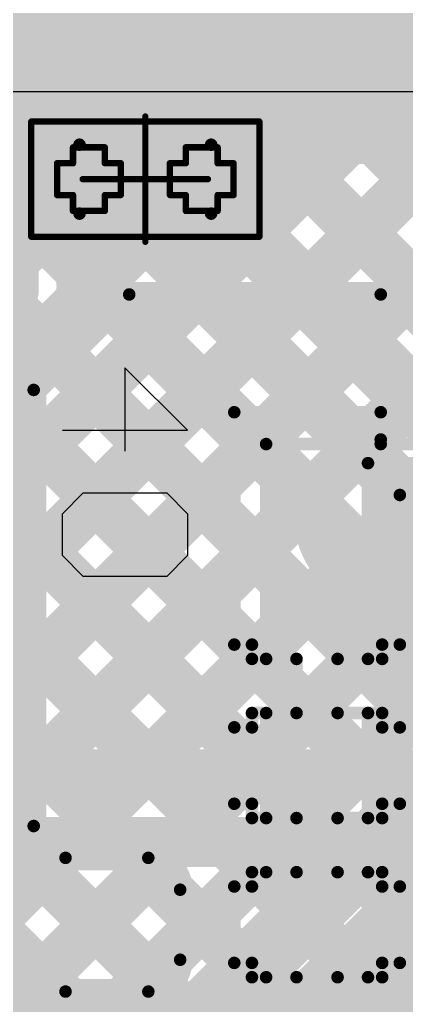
# Model space of a CAD drawing. Header units: millimetres. Extents: x 13 to 259, y -2 to 326.
# Drawn here: x 127.95 to 131.03, y 124.51 to 132.37 of the extents above; entities that cross this region are included whole.
import ezdxf

# ---------------------------------------------------------------- set-up
doc = ezdxf.new("R2010")
doc.units = ezdxf.units.MM
for name, color, linetype in [('BottomLayer', 5, 'Continuous'), ('BottomSolder', 6, 'Continuous'), ('ConnectLayer', 7, 'Continuous'), ('DrillDrawing', 1, 'Continuous'), ('Mechanical14', 56, 'Continuous'), ('Mechanical15', 56, 'Continuous'), ('Mechanical34', 56, 'Continuous'), ('Mechanical8', 56, 'Continuous'), ('MidLayer1', 16, 'Continuous'), ('MidLayer2', 76, 'Continuous'), ('MidLayer3', 90, 'Continuous'), ('MidLayer4', 156, 'Continuous'), ('MidLayer5', 130, 'Continuous'), ('MidLayer6', 216, 'Continuous'), ('MultiLayer', 9, 'Continuous'), ('TopLayer', 1, 'Continuous'), ('TopOverlay', 2, 'Continuous'), ('TopPaste', 8, 'Continuous'), ('TopSolder', 216, 'Continuous')]:
    doc.layers.add(name, color=color, linetype=linetype)

# ---------------------------------------------------------------- blocks, each defined once
blk = doc.blocks.new('CAPC1005X55N_133')
at = {"layer": 'Mechanical14', "const_width": 0.1}
for points in [[(-0.5249, 0.2751), (-0.5249, -0.2749)], [(0.5251, 0.2751), (-0.5249, 0.2751)], [(0.5251, 0.2751), (0.5251, -0.2749)], [(0.5251, -0.2749), (-0.5249, -0.2749)]]:
    blk.add_lwpolyline(points, dxfattribs=at)
at = {"layer": 'Mechanical14', "const_width": 0.05}
for points in [[(-0.5499, 0.2751, 1), (-0.5, 0.2751, 1)], [(-0.5499, 0.2751, 1), (-0.5, 0.2751, 1)], [(0.5001, 0.2751, 1), (0.55, 0.2751, 1)], [(0.5001, 0.2751, 1), (0.55, 0.2751, 1)], [(-0.5499, -0.2749, 1), (-0.5, -0.2749, 1)], [(-0.5499, -0.2749, 1), (-0.5, -0.2749, 1)], [(0.5001, -0.2749, 1), (0.55, -0.2749, 1)], [(0.5001, -0.2749, 1), (0.55, -0.2749, 1)]]:
    blk.add_lwpolyline(points, format="xyb", close=True, dxfattribs=at)
at = {"layer": 'Mechanical15', "const_width": 0.05}
for points in [[(-0.91, 0.46), (-0.91, -0.46)], [(0.91, 0.46), (-0.91, 0.46)], [(0, 0.5), (0, -0.5)], [(0.91, 0.46), (0.91, -0.46)], [(0.5, 0), (-0.5, 0)], [(0.91, -0.46), (-0.91, -0.46)]]:
    blk.add_lwpolyline(points, dxfattribs=at)
at = {"layer": 'Mechanical15', "const_width": 0.025}
for points in [[(-0.9225, 0.46, 1), (-0.8975, 0.46, 1)], [(-0.9225, 0.46, 1), (-0.8975, 0.46, 1)], [(-0.0125, 0.5, 1), (0.0125, 0.5, 1)], [(0.8975, 0.46, 1), (0.9225, 0.46, 1)], [(0.8975, 0.46, 1), (0.9225, 0.46, 1)], [(-0.5125, 0, 1), (-0.4875, 0, 1)], [(0.4875, 0, 1), (0.5125, 0, 1)], [(-0.9225, -0.46, 1), (-0.8975, -0.46, 1)], [(-0.9225, -0.46, 1), (-0.8975, -0.46, 1)], [(0.8975, -0.46, 1), (0.9225, -0.46, 1)], [(0.8975, -0.46, 1), (0.9225, -0.46, 1)], [(-0.0125, -0.5, 1), (0.0125, -0.5, 1)]]:
    blk.add_lwpolyline(points, format="xyb", close=True, dxfattribs=at)
at = {"layer": 'TopLayer'}
for points in [[(-0.76, -0.31), (-0.14, -0.31), (-0.76, 0.31), (-0.14, 0.31)], [(0.14, -0.31), (0.76, -0.31), (0.14, 0.31), (0.76, 0.31)]]:
    blk.add_solid(points, dxfattribs=at)
at = {"layer": 'TopPaste'}
for points in [[(-0.76, -0.31), (-0.14, -0.31), (-0.76, 0.31), (-0.14, 0.31)], [(0.14, -0.31), (0.76, -0.31), (0.14, 0.31), (0.76, 0.31)]]:
    blk.add_solid(points, dxfattribs=at)
at = {"layer": 'TopSolder'}
for points in [[(-0.8616, -0.4116), (-0.0384, -0.4116), (-0.8616, 0.4116), (-0.0384, 0.4116)], [(0.0384, -0.4116), (0.8616, -0.4116), (0.0384, 0.4116), (0.8616, 0.4116)]]:
    blk.add_solid(points, dxfattribs=at)
blk = doc.blocks.new('SAMTEC_ASP_127797_01_185')
at = {"layer": 'Mechanical14'}
for p, q in [((-26.8052, -6.1123), (-27.305, -6.6122)), ((-26.8052, -7.112), (-26.8052, -6.1123)), ((-26.3053, -6.2789), (-26.1387, -6.1123)), ((-26.1387, -6.1123), (-25.8055, -6.1123)), ((-25.8055, -6.1123), (-25.6389, -6.2789)), ((-26.3053, -6.9454), (-26.3053, -6.2789)), ((-25.6389, -6.2789), (-25.6389, -6.9454)), ((-27.305, -6.6122), (-26.6385, -6.6122)), ((-26.1387, -7.112), (-26.3053, -6.9454)), ((-25.6389, -6.9454), (-25.8055, -7.112)), ((-25.8055, -7.112), (-26.1387, -7.112))]:
    blk.add_line(p, q, dxfattribs=at)
at = {"layer": 'Mechanical14', "const_width": 0.1}
for points in [[(-27.8892, -6.5786), (-27.8892, 6.5786)], [(-26.6954, -5.4864), (-26.6954, 5.4864)], [(-26.543, -4.6736), (-26.543, -2.9464)], [(-26.289, -4.4196), (-26.289, -3.2004)], [(-27.8892, -4.572), (-27.2542, -3.937)], [(-27.8892, -4.572), (-27.2542, -3.937)], [(-26.7317, -4.572), (-26.9494, -3.937)], [(-26.7317, -4.572), (-26.9494, -3.937)], [(-26.543, -4.6736), (-26.289, -4.4196)], [(-25.0952, -4.4196), (-26.289, -4.4196)], [(-25.0952, -4.5606), (-25.0952, -4.4196)], [(-23.8252, -4.4196), (-24.4348, -4.4196)], [(-24.4348, -4.5606), (-24.4348, -4.4196)], [(-23.8252, -4.5606), (-23.8252, -4.4196)], [(-22.5552, -4.4196), (-23.1648, -4.4196)], [(-23.1648, -4.5606), (-23.1648, -4.4196)], [(-22.5552, -4.5606), (-22.5552, -4.4196)], [(-26.6954, -4.572), (-27.8892, -4.572)], [(-26.9494, -5.7404), (-26.9494, -4.572)], [(-24.9809, -4.5606), (-25.0952, -4.5606)], [(-24.9809, -4.9162), (-24.9809, -4.5606)], [(-24.4348, -4.5606), (-24.5491, -4.5606)], [(-24.5491, -4.9162), (-24.5491, -4.5606)], [(-23.7109, -4.5606), (-23.8252, -4.5606)], [(-23.7109, -4.9162), (-23.7109, -4.5606)], [(-23.1648, -4.5606), (-23.2791, -4.5606)], [(-23.2791, -4.9162), (-23.2791, -4.5606)], [(-22.4409, -4.5606), (-22.5552, -4.5606)], [(-22.4409, -4.9162), (-22.4409, -4.5606)], [(-24.9809, -4.6736), (-26.543, -4.6736)], [(-23.7109, -4.6736), (-24.5491, -4.6736)], [(-22.4409, -4.6736), (-23.2791, -4.6736)], [(-24.5491, -4.9162), (-24.9809, -4.9162)], [(-23.2791, -4.9162), (-23.7109, -4.9162)], [(-22.0091, -4.9162), (-22.4409, -4.9162)], [(-24.9809, -5.5994), (-24.9809, -5.2438)], [(-24.5491, -5.2438), (-24.9809, -5.2438)], [(-24.5491, -5.5994), (-24.5491, -5.2438)], [(-23.7109, -5.5994), (-23.7109, -5.2438)], [(-23.2791, -5.2438), (-23.7109, -5.2438)], [(-23.2791, -5.5994), (-23.2791, -5.2438)], [(-22.4409, -5.5994), (-22.4409, -5.2438)], [(-22.0091, -5.2438), (-22.4409, -5.2438)], [(-26.9494, -5.7404), (-26.6954, -5.4864)], [(-24.9809, -5.4864), (-26.6954, -5.4864)], [(-24.9809, -5.4864), (-26.6954, -5.4864)], [(-23.7109, -5.4864), (-24.5491, -5.4864)], [(-23.7109, -5.4864), (-24.5491, -5.4864)], [(-22.4409, -5.4864), (-23.2791, -5.4864)], [(-22.4409, -5.4864), (-23.2791, -5.4864)], [(-25.0952, -5.7404), (-25.0952, -5.5994)], [(-24.9809, -5.5994), (-25.0952, -5.5994)], [(-24.4348, -5.5994), (-24.5491, -5.5994)], [(-24.4348, -5.7404), (-24.4348, -5.5994)], [(-23.8252, -5.7404), (-23.8252, -5.5994)], [(-23.7109, -5.5994), (-23.8252, -5.5994)], [(-23.1648, -5.5994), (-23.2791, -5.5994)], [(-23.1648, -5.7404), (-23.1648, -5.5994)], [(-22.5552, -5.7404), (-22.5552, -5.5994)], [(-22.4409, -5.5994), (-22.5552, -5.5994)], [(-25.0952, -5.7404), (-26.9494, -5.7404)], [(-23.8252, -5.7404), (-24.4348, -5.7404)], [(-23.8252, -5.7404), (-24.4348, -5.7404)], [(-22.5552, -5.7404), (-23.1648, -5.7404)], [(-22.5552, -5.7404), (-23.1648, -5.7404)], [(-22.5806, -6.1722), (-23.1394, -6.1722)], [(-22.5806, -6.1722), (-23.1394, -6.1722)], [(-23.3934, -7.0866), (-23.3934, -6.4262)], [(-23.3934, -7.0866), (-23.3934, -6.4262)], [(-22.3266, -7.0866), (-22.3266, -6.4262)], [(-22.3266, -7.0866), (-22.3266, -6.4262)], [(-27.1272, -7.3406), (-27.8892, -6.5786)], [(-27.1272, -7.3406), (-27.8892, -6.5786)], [(-23.6474, -7.3406), (-27.1272, -7.3406)], [(-23.6474, -7.3406), (-27.1272, -7.3406)]]:
    blk.add_lwpolyline(points, dxfattribs=at)
at = {"layer": 'Mechanical14', "const_width": 0.05}
for points in [[(-26.314, -4.4196, 1), (-26.264, -4.4196, 1)], [(-26.314, -4.4196, 1), (-26.264, -4.4196, 1)], [(-26.314, -4.4196, 1), (-26.264, -4.4196, 1)], [(-25.1202, -4.4196, 1), (-25.0702, -4.4196, 1)], [(-25.1202, -4.4196, 1), (-25.0702, -4.4196, 1)], [(-24.4598, -4.4196, 1), (-24.4098, -4.4196, 1)], [(-24.4598, -4.4196, 1), (-24.4098, -4.4196, 1)], [(-23.8502, -4.4196, 1), (-23.8002, -4.4196, 1)], [(-23.8502, -4.4196, 1), (-23.8002, -4.4196, 1)], [(-23.1898, -4.4196, 1), (-23.1398, -4.4196, 1)], [(-23.1898, -4.4196, 1), (-23.1398, -4.4196, 1)], [(-22.5802, -4.4196, 1), (-22.5302, -4.4196, 1)], [(-22.5802, -4.4196, 1), (-22.5302, -4.4196, 1)], [(-27.9142, -4.572, 1), (-27.8642, -4.572, 1)], [(-27.9142, -4.572, 1), (-27.8642, -4.572, 1)], [(-27.9142, -4.572, 1), (-27.8642, -4.572, 1)], [(-26.9744, -4.572, 1), (-26.9244, -4.572, 1)], [(-26.7567, -4.572, 1), (-26.7067, -4.572, 1)], [(-26.7567, -4.572, 1), (-26.7067, -4.572, 1)], [(-26.7204, -4.572, 1), (-26.6704, -4.572, 1)], [(-25.1202, -4.5606, 1), (-25.0702, -4.5606, 1)], [(-25.1202, -4.5606, 1), (-25.0702, -4.5606, 1)], [(-25.0059, -4.5606, 1), (-24.9559, -4.5606, 1)], [(-25.0059, -4.5606, 1), (-24.9559, -4.5606, 1)], [(-24.5741, -4.5606, 1), (-24.5241, -4.5606, 1)], [(-24.5741, -4.5606, 1), (-24.5241, -4.5606, 1)], [(-24.4598, -4.5606, 1), (-24.4098, -4.5606, 1)], [(-24.4598, -4.5606, 1), (-24.4098, -4.5606, 1)], [(-23.8502, -4.5606, 1), (-23.8002, -4.5606, 1)], [(-23.8502, -4.5606, 1), (-23.8002, -4.5606, 1)], [(-23.7359, -4.5606, 1), (-23.6859, -4.5606, 1)], [(-23.7359, -4.5606, 1), (-23.6859, -4.5606, 1)], [(-23.3041, -4.5606, 1), (-23.2541, -4.5606, 1)], [(-23.3041, -4.5606, 1), (-23.2541, -4.5606, 1)], [(-23.1898, -4.5606, 1), (-23.1398, -4.5606, 1)], [(-23.1898, -4.5606, 1), (-23.1398, -4.5606, 1)], [(-22.5802, -4.5606, 1), (-22.5302, -4.5606, 1)], [(-22.5802, -4.5606, 1), (-22.5302, -4.5606, 1)], [(-22.4659, -4.5606, 1), (-22.4159, -4.5606, 1)], [(-22.4659, -4.5606, 1), (-22.4159, -4.5606, 1)], [(-26.568, -4.6736, 1), (-26.518, -4.6736, 1)], [(-26.568, -4.6736, 1), (-26.518, -4.6736, 1)], [(-26.568, -4.6736, 1), (-26.518, -4.6736, 1)], [(-25.0059, -4.6736, 1), (-24.9559, -4.6736, 1)], [(-24.5741, -4.6736, 1), (-24.5241, -4.6736, 1)], [(-23.7359, -4.6736, 1), (-23.6859, -4.6736, 1)], [(-23.3041, -4.6736, 1), (-23.2541, -4.6736, 1)], [(-22.4659, -4.6736, 1), (-22.4159, -4.6736, 1)], [(-25.0059, -4.9162, 1), (-24.9559, -4.9162, 1)], [(-25.0059, -4.9162, 1), (-24.9559, -4.9162, 1)], [(-24.5741, -4.9162, 1), (-24.5241, -4.9162, 1)], [(-24.5741, -4.9162, 1), (-24.5241, -4.9162, 1)], [(-23.7359, -4.9162, 1), (-23.6859, -4.9162, 1)], [(-23.7359, -4.9162, 1), (-23.6859, -4.9162, 1)], [(-23.3041, -4.9162, 1), (-23.2541, -4.9162, 1)], [(-23.3041, -4.9162, 1), (-23.2541, -4.9162, 1)], [(-22.4659, -4.9162, 1), (-22.4159, -4.9162, 1)], [(-22.4659, -4.9162, 1), (-22.4159, -4.9162, 1)], [(-25.0059, -5.2438, 1), (-24.9559, -5.2438, 1)], [(-25.0059, -5.2438, 1), (-24.9559, -5.2438, 1)], [(-24.5741, -5.2438, 1), (-24.5241, -5.2438, 1)], [(-24.5741, -5.2438, 1), (-24.5241, -5.2438, 1)], [(-23.7359, -5.2438, 1), (-23.6859, -5.2438, 1)], [(-23.7359, -5.2438, 1), (-23.6859, -5.2438, 1)], [(-23.3041, -5.2438, 1), (-23.2541, -5.2438, 1)], [(-23.3041, -5.2438, 1), (-23.2541, -5.2438, 1)], [(-22.4659, -5.2438, 1), (-22.4159, -5.2438, 1)], [(-22.4659, -5.2438, 1), (-22.4159, -5.2438, 1)], [(-26.7204, -5.4864, 1), (-26.6704, -5.4864, 1)], [(-26.7204, -5.4864, 1), (-26.6704, -5.4864, 1)], [(-26.7204, -5.4864, 1), (-26.6704, -5.4864, 1)], [(-26.7204, -5.4864, 1), (-26.6704, -5.4864, 1)], [(-25.0059, -5.4864, 1), (-24.9559, -5.4864, 1)], [(-25.0059, -5.4864, 1), (-24.9559, -5.4864, 1)], [(-24.5741, -5.4864, 1), (-24.5241, -5.4864, 1)], [(-24.5741, -5.4864, 1), (-24.5241, -5.4864, 1)], [(-23.7359, -5.4864, 1), (-23.6859, -5.4864, 1)], [(-23.7359, -5.4864, 1), (-23.6859, -5.4864, 1)], [(-23.3041, -5.4864, 1), (-23.2541, -5.4864, 1)], [(-23.3041, -5.4864, 1), (-23.2541, -5.4864, 1)], [(-22.4659, -5.4864, 1), (-22.4159, -5.4864, 1)], [(-22.4659, -5.4864, 1), (-22.4159, -5.4864, 1)], [(-25.1202, -5.5994, 1), (-25.0702, -5.5994, 1)], [(-25.1202, -5.5994, 1), (-25.0702, -5.5994, 1)], [(-25.0059, -5.5994, 1), (-24.9559, -5.5994, 1)], [(-25.0059, -5.5994, 1), (-24.9559, -5.5994, 1)], [(-24.5741, -5.5994, 1), (-24.5241, -5.5994, 1)], [(-24.5741, -5.5994, 1), (-24.5241, -5.5994, 1)], [(-24.4598, -5.5994, 1), (-24.4098, -5.5994, 1)], [(-24.4598, -5.5994, 1), (-24.4098, -5.5994, 1)], [(-23.8502, -5.5994, 1), (-23.8002, -5.5994, 1)], [(-23.8502, -5.5994, 1), (-23.8002, -5.5994, 1)], [(-23.7359, -5.5994, 1), (-23.6859, -5.5994, 1)], [(-23.7359, -5.5994, 1), (-23.6859, -5.5994, 1)], [(-23.3041, -5.5994, 1), (-23.2541, -5.5994, 1)], [(-23.3041, -5.5994, 1), (-23.2541, -5.5994, 1)], [(-23.1898, -5.5994, 1), (-23.1398, -5.5994, 1)], [(-23.1898, -5.5994, 1), (-23.1398, -5.5994, 1)], [(-22.5802, -5.5994, 1), (-22.5302, -5.5994, 1)], [(-22.5802, -5.5994, 1), (-22.5302, -5.5994, 1)], [(-22.4659, -5.5994, 1), (-22.4159, -5.5994, 1)], [(-22.4659, -5.5994, 1), (-22.4159, -5.5994, 1)], [(-26.9744, -5.7404, 1), (-26.9244, -5.7404, 1)], [(-26.9744, -5.7404, 1), (-26.9244, -5.7404, 1)], [(-26.9744, -5.7404, 1), (-26.9244, -5.7404, 1)], [(-25.1202, -5.7404, 1), (-25.0702, -5.7404, 1)], [(-25.1202, -5.7404, 1), (-25.0702, -5.7404, 1)], [(-24.4598, -5.7404, 1), (-24.4098, -5.7404, 1)], [(-24.4598, -5.7404, 1), (-24.4098, -5.7404, 1)], [(-24.4598, -5.7404, 1), (-24.4098, -5.7404, 1)], [(-23.8502, -5.7404, 1), (-23.8002, -5.7404, 1)], [(-23.8502, -5.7404, 1), (-23.8002, -5.7404, 1)], [(-23.8502, -5.7404, 1), (-23.8002, -5.7404, 1)], [(-23.1898, -5.7404, 1), (-23.1398, -5.7404, 1)], [(-23.1898, -5.7404, 1), (-23.1398, -5.7404, 1)], [(-23.1898, -5.7404, 1), (-23.1398, -5.7404, 1)], [(-22.5802, -5.7404, 1), (-22.5302, -5.7404, 1)], [(-22.5802, -5.7404, 1), (-22.5302, -5.7404, 1)], [(-22.5802, -5.7404, 1), (-22.5302, -5.7404, 1)], [(-23.1644, -6.1722, 1), (-23.1144, -6.1722, 1)], [(-23.1644, -6.1722, 1), (-23.1144, -6.1722, 1)], [(-23.1644, -6.1722, 1), (-23.1144, -6.1722, 1)], [(-23.1644, -6.1722, 1), (-23.1144, -6.1722, 1)], [(-22.6056, -6.1722, 1), (-22.5556, -6.1722, 1)], [(-22.6056, -6.1722, 1), (-22.5556, -6.1722, 1)], [(-22.6056, -6.1722, 1), (-22.5556, -6.1722, 1)], [(-22.6056, -6.1722, 1), (-22.5556, -6.1722, 1)], [(-23.4184, -6.4262, 1), (-23.3684, -6.4262, 1)], [(-23.4184, -6.4262, 1), (-23.3684, -6.4262, 1)], [(-23.4184, -6.4262, 1), (-23.3684, -6.4262, 1)], [(-23.4184, -6.4262, 1), (-23.3684, -6.4262, 1)], [(-22.3516, -6.4262, 1), (-22.3016, -6.4262, 1)], [(-22.3516, -6.4262, 1), (-22.3016, -6.4262, 1)], [(-22.3516, -6.4262, 1), (-22.3016, -6.4262, 1)], [(-22.3516, -6.4262, 1), (-22.3016, -6.4262, 1)], [(-27.9142, -6.5786, 1), (-27.8642, -6.5786, 1)], [(-27.9142, -6.5786, 1), (-27.8642, -6.5786, 1)], [(-27.9142, -6.5786, 1), (-27.8642, -6.5786, 1)], [(-23.4184, -7.0866, 1), (-23.3684, -7.0866, 1)], [(-23.4184, -7.0866, 1), (-23.3684, -7.0866, 1)], [(-23.4184, -7.0866, 1), (-23.3684, -7.0866, 1)], [(-22.3516, -7.0866, 1), (-22.3016, -7.0866, 1)], [(-22.3516, -7.0866, 1), (-22.3016, -7.0866, 1)], [(-22.3516, -7.0866, 1), (-22.3016, -7.0866, 1)], [(-27.1522, -7.3406, 1), (-27.1022, -7.3406, 1)], [(-27.1522, -7.3406, 1), (-27.1022, -7.3406, 1)], [(-27.1522, -7.3406, 1), (-27.1022, -7.3406, 1)], [(-27.1522, -7.3406, 1), (-27.1022, -7.3406, 1)], [(-23.6724, -7.3406, 1), (-23.6224, -7.3406, 1)], [(-23.6724, -7.3406, 1), (-23.6224, -7.3406, 1)], [(-23.6724, -7.3406, 1), (-23.6224, -7.3406, 1)]]:
    blk.add_lwpolyline(points, format="xyb", close=True, dxfattribs=at)
at = {"layer": 'Mechanical14', "const_width": 0.1}
for points in [[(-23.3934, -6.4262, -0.414214), (-23.1394, -6.1722)], [(-23.3934, -6.4262, -0.414214), (-23.1394, -6.1722)], [(-22.5806, -6.1722, -0.414214), (-22.3266, -6.4262)], [(-22.5806, -6.1722, -0.414214), (-22.3266, -6.4262)], [(-23.3934, -7.0866, -0.414214), (-23.6474, -7.3406)], [(-22.0726, -7.3406, -0.414214), (-22.3266, -7.0866)]]:
    blk.add_lwpolyline(points, format="xyb", dxfattribs=at)
at = {"layer": 'TopOverlay', "const_width": 0.2}
for points in [[(-27.8892, -6.5786), (-27.8892, -3.832)], [(-22.5806, -6.1722), (-23.1394, -6.1722)], [(-22.5806, -6.1722), (-23.1394, -6.1722)], [(-23.3934, -7.0866), (-23.3934, -6.4262)], [(-23.3934, -7.0866), (-23.3934, -6.4262)], [(-22.3266, -7.0866), (-22.3266, -6.4262)], [(-22.3266, -7.0866), (-22.3266, -6.4262)], [(-27.1272, -7.3406), (-27.8892, -6.5786)], [(-27.1272, -7.3406), (-27.8892, -6.5786)], [(-23.6474, -7.3406), (-27.1272, -7.3406)], [(-23.6474, -7.3406), (-27.1272, -7.3406)]]:
    blk.add_lwpolyline(points, dxfattribs=at)
for points in [[(-23.3934, -6.4262, -0.414214), (-23.1394, -6.1722)], [(-23.3934, -6.4262, -0.414214), (-23.1394, -6.1722)], [(-22.5806, -6.1722, -0.414214), (-22.3266, -6.4262)], [(-22.5806, -6.1722, -0.414214), (-22.3266, -6.4262)], [(-23.3934, -7.0866, -0.414214), (-23.6474, -7.3406)], [(-22.0726, -7.3406, -0.414214), (-22.3266, -7.0866)]]:
    blk.add_lwpolyline(points, format="xyb", dxfattribs=at)
at = {"layer": 'TopOverlay', "const_width": 0.1}
for points in [[(-23.1894, -6.1722, 1), (-23.0894, -6.1722, 1)], [(-23.1894, -6.1722, 1), (-23.0894, -6.1722, 1)], [(-23.1894, -6.1722, 1), (-23.0894, -6.1722, 1)], [(-23.1894, -6.1722, 1), (-23.0894, -6.1722, 1)], [(-22.6306, -6.1722, 1), (-22.5306, -6.1722, 1)], [(-22.6306, -6.1722, 1), (-22.5306, -6.1722, 1)], [(-22.6306, -6.1722, 1), (-22.5306, -6.1722, 1)], [(-22.6306, -6.1722, 1), (-22.5306, -6.1722, 1)], [(-23.4434, -6.4262, 1), (-23.3434, -6.4262, 1)], [(-23.4434, -6.4262, 1), (-23.3434, -6.4262, 1)], [(-23.4434, -6.4262, 1), (-23.3434, -6.4262, 1)], [(-23.4434, -6.4262, 1), (-23.3434, -6.4262, 1)], [(-22.3766, -6.4262, 1), (-22.2766, -6.4262, 1)], [(-22.3766, -6.4262, 1), (-22.2766, -6.4262, 1)], [(-22.3766, -6.4262, 1), (-22.2766, -6.4262, 1)], [(-22.3766, -6.4262, 1), (-22.2766, -6.4262, 1)], [(-27.9392, -6.5786, 1), (-27.8392, -6.5786, 1)], [(-27.9392, -6.5786, 1), (-27.8392, -6.5786, 1)], [(-27.9392, -6.5786, 1), (-27.8392, -6.5786, 1)], [(-23.4434, -7.0866, 1), (-23.3434, -7.0866, 1)], [(-23.4434, -7.0866, 1), (-23.3434, -7.0866, 1)], [(-23.4434, -7.0866, 1), (-23.3434, -7.0866, 1)], [(-22.3766, -7.0866, 1), (-22.2766, -7.0866, 1)], [(-22.3766, -7.0866, 1), (-22.2766, -7.0866, 1)], [(-22.3766, -7.0866, 1), (-22.2766, -7.0866, 1)], [(-27.1772, -7.3406, 1), (-27.0772, -7.3406, 1)], [(-27.1772, -7.3406, 1), (-27.0772, -7.3406, 1)], [(-27.1772, -7.3406, 1), (-27.0772, -7.3406, 1)], [(-27.1772, -7.3406, 1), (-27.0772, -7.3406, 1)], [(-23.6974, -7.3406, 1), (-23.5974, -7.3406, 1)], [(-23.6974, -7.3406, 1), (-23.5974, -7.3406, 1)], [(-23.6974, -7.3406, 1), (-23.5974, -7.3406, 1)]]:
    blk.add_lwpolyline(points, format="xyb", close=True, dxfattribs=at)
blk = doc.blocks.new('MTG270_500_187')
at = {"layer": 'BottomLayer', "const_width": 2.5}
blk.add_lwpolyline([(-1.25, 0, 1), (1.25, 0, 1)], format="xyb", close=True, dxfattribs=at)
at = {"layer": 'BottomSolder', "const_width": 2.6016}
blk.add_lwpolyline([(-1.3008, 0, 1), (1.3008, 0, 1)], format="xyb", close=True, dxfattribs=at)
at = {"layer": 'MidLayer1', "const_width": 2.5}
blk.add_lwpolyline([(-1.25, 0, 1), (1.25, 0, 1)], format="xyb", close=True, dxfattribs=at)
at = {"layer": 'MidLayer2', "const_width": 2.5}
blk.add_lwpolyline([(-1.25, 0, 1), (1.25, 0, 1)], format="xyb", close=True, dxfattribs=at)
at = {"layer": 'MidLayer3', "const_width": 2.5}
blk.add_lwpolyline([(-1.25, 0, 1), (1.25, 0, 1)], format="xyb", close=True, dxfattribs=at)
at = {"layer": 'MidLayer4', "const_width": 2.5}
blk.add_lwpolyline([(-1.25, 0, 1), (1.25, 0, 1)], format="xyb", close=True, dxfattribs=at)
at = {"layer": 'MidLayer5', "const_width": 2.5}
blk.add_lwpolyline([(-1.25, 0, 1), (1.25, 0, 1)], format="xyb", close=True, dxfattribs=at)
at = {"layer": 'MidLayer6', "const_width": 2.5}
blk.add_lwpolyline([(-1.25, 0, 1), (1.25, 0, 1)], format="xyb", close=True, dxfattribs=at)
at = {"layer": 'MultiLayer', "const_width": 2.5}
blk.add_lwpolyline([(-1.25, 0, 1), (1.25, 0, 1)], format="xyb", close=True, dxfattribs=at)
at = {"layer": 'TopLayer', "const_width": 2.5}
blk.add_lwpolyline([(-1.25, 0, 1), (1.25, 0, 1)], format="xyb", close=True, dxfattribs=at)
at = {"layer": 'TopSolder', "const_width": 2.6016}
blk.add_lwpolyline([(-1.3008, 0, 1), (1.3008, 0, 1)], format="xyb", close=True, dxfattribs=at)

msp = doc.modelspace()

# ---------------------------------------------------------------- linework, layer by layer
at = {"layer": 'BottomLayer', "const_width": 0.25}
for points in [[(128.375, 131.1, 1), (128.625, 131.1, 1)], [(129.275, 131.1, 1), (129.525, 131.1, 1)]]:
    msp.add_lwpolyline(points, format="xyb", close=True, dxfattribs=at)
at = {"layer": 'ConnectLayer', "const_width": 0.4}
for points in [[(124.1377, 136.36), (128.5377, 131.96)], [(124.9862, 136.36), (129.3862, 131.96)], [(125.8347, 136.36), (130.2347, 131.96)], [(126.6832, 136.36), (131.0833, 131.96)], [(127.7174, 131.96), (132.1174, 136.36)], [(127.7997, 132.35), (127.7997, 136.36)], [(128.3997, 132.35), (128.3997, 136.36)], [(128.5659, 131.96), (132.9659, 136.36)], [(128.9997, 132.35), (128.9997, 136.36)], [(129.4144, 131.96), (133.8144, 136.36)], [(129.5997, 132.35), (129.5997, 136.36)], [(130.1997, 132.35), (130.1997, 136.36)], [(130.263, 131.96), (134.663, 136.36)], [(130.7997, 132.35), (130.7997, 136.36)], [(131.1115, 131.96), (135.5115, 136.36)], [(126.6955, 119.9072), (141.8489, 135.0607)], [(128.0864, 134.9568), (132.5227, 130.5205)], [(128.231, 131.6251), (130.4985, 133.8926)], [(127.1378, 133.3599), (131.355, 129.1426)], [(128.9435, 131.4891), (130.5772, 133.1227)], [(124.9026, 133.0495), (136.8596, 121.0925)], [(129.3331, 132.8616), (131.8103, 130.3844)], [(125.6053, 129.848), (128.4081, 132.6507)], [(126.1258, 132.6749), (127.9809, 130.8198)], [(126.9514, 132.6977), (128.1081, 131.541)], [(127.6069, 129.3039), (130.8039, 132.501)], [(128.8102, 132.536), (131.4048, 129.9414)], [(111.9387, 132.35), (146.59, 132.35)], [(122.8387, 132.1), (131.0469, 132.1)], [(126.7006, 132.1), (127.9809, 130.8197)], [(127.2319, 131.4746), (127.8574, 132.1)], [(127.5491, 132.1), (128.1081, 131.541)], [(128.231, 131.6251), (128.7059, 132.1)], [(128.3976, 132.1), (128.9816, 131.516)], [(128.9436, 131.4891), (129.5545, 132.1)], [(129.2461, 132.1), (131.4048, 129.9414)], [(129.8187, 131.5157), (130.403, 132.1)], [(130.0947, 132.1), (131.8103, 130.3844)], [(130.9432, 132.1), (132.5227, 130.5205)], [(125.6992, 126.5478), (131.1353, 131.9839)], [(125.6992, 126.5477), (131.1353, 131.9838)], [(126.6747, 131.96), (135.6294, 131.96)], [(128.5537, 131.81), (131.2864, 131.81)], [(128.5537, 131.81), (128.7138, 131.6499)], [(128.6877, 131.81), (131.355, 129.1426)], [(128.9435, 131.4891), (129.2644, 131.81)], [(129.3333, 131.0304), (130.113, 131.81)], [(129.5362, 131.81), (131.4048, 129.9414)], [(129.7576, 130.6061), (130.9615, 131.81)], [(130.3847, 131.81), (131.8103, 130.3844)], [(126.0823, 126.0823), (131.5571, 131.5571)], [(126.0823, 126.0823), (131.5571, 131.5571)], [(126.0823, 126.0823), (131.5571, 131.5571)], [(130.1819, 130.1819), (131.5571, 131.5571)], [(130.1819, 130.1819), (131.5571, 131.5571)], [(126.1133, 126.9618), (130.5715, 131.42)], [(126.5375, 126.5375), (131.42, 131.42)], [(127.3383, 131.42), (128.0044, 131.42)], [(127.3806, 131.42), (127.9809, 130.8197)], [(128.9957, 131.42), (129.3557, 131.42)], [(129.0777, 131.42), (129.4342, 131.0635)], [(129.8957, 131.42), (131.7378, 131.42)], [(129.9261, 131.42), (131.4048, 129.9414)], [(130.7747, 131.42), (131.8103, 130.3844)], [(126.0367, 129.4308), (127.975, 131.3691)], [(127.6028, 130.997), (127.975, 131.3691)], [(127.6028, 130.9969), (127.975, 131.369)], [(129.05, 131.3138), (131.2564, 129.1073)], [(126.3488, 125.5002), (132.0688, 131.2203)], [(126.3488, 125.5002), (132.0688, 131.2202)], [(127.1985, 126.35), (132.0688, 131.2203)], [(127.1985, 126.35), (132.0688, 131.2203)], [(130.6061, 129.7576), (132.0688, 131.2203)], [(129.3635, 131.1342), (129.4342, 131.0635)], [(129.3662, 131.0632), (129.4374, 131.1345)], [(129.3662, 131.0632), (129.4368, 131.1339)], [(127.6069, 129.3039), (128.9843, 130.6814)], [(127.6069, 129.3039), (128.9843, 130.6814)], [(128.941, 130.7081), (132.0349, 127.6142)], [(128.941, 130.7081), (132.0349, 127.6142)], [(128.9411, 130.7081), (132.0349, 127.6142)], [(129.816, 130.6816), (131.3551, 129.1426)], [(129.816, 130.6816), (131.3551, 129.1426)], [(127.2982, 129.8438), (128.1109, 130.6565)], [(127.2982, 129.8438), (128.1109, 130.6565)], [(127.2982, 129.8438), (128.1109, 130.6565)], [(127.4393, 130.5127), (131.7795, 126.1725)], [(127.4393, 130.5127), (131.602, 126.35)], [(128.2197, 130.5809), (131.6438, 127.1568)], [(128.2197, 130.5809), (131.6438, 127.1568)], [(128.2198, 130.5808), (131.6438, 127.1568)], [(128.439, 130.2753), (128.5, 130.3363)], [(128.4822, 130.3185), (130.3356, 128.4651)], [(128.5, 130.3363), (130.3356, 128.5008)], [(128.4336, 130.1307), (128.5697, 130.2667)], [(125.6992, 126.5478), (128.9939, 129.8425)], [(127.5672, 129.1113), (128.2799, 129.824)], [(128.204, 129.7481), (132.3621, 125.59)], [(126.4526, 124.7556), (131.3069, 129.6098)], [(126.4526, 124.7556), (131.3069, 129.6098)], [(128.0471, 126.35), (131.3069, 129.6098)], [(131.0304, 129.3333), (131.3069, 129.6098)], [(127.5686, 129.5349), (132.0308, 125.0728)], [(127.5687, 129.5349), (130.7535, 126.35)], [(127.5687, 129.5348), (132.0307, 125.0728)], [(125.925, 129.4814), (129.0565, 126.35)], [(126.0823, 126.0823), (129.4182, 129.4182)], [(126.0823, 126.0823), (129.4182, 129.4182)], [(126.0524, 129.3541), (131.777, 123.6295)], [(126.0524, 129.3541), (131.777, 123.6295)], [(126.0524, 129.3541), (130.8421, 124.5644)], [(127.7797, 129.3238), (131.6907, 125.4129)], [(126.3488, 125.5002), (129.8425, 128.9939)], [(126.1126, 123.567), (131.4629, 128.9173)], [(126.1126, 123.567), (131.4629, 128.9173)], [(127.3885, 128.8665), (131.643, 124.6121)], [(127.3885, 128.8665), (131.643, 124.612)], [(127.3885, 128.8665), (129.905, 126.35)], [(127.3885, 128.8665), (131.2664, 124.9886)], [(128.8956, 126.35), (131.4629, 128.9173)], [(125.7827, 128.7753), (137.1066, 117.4514)], [(125.7827, 128.7753), (132.0266, 122.5314)], [(125.7827, 128.7753), (130.4179, 124.1401)], [(125.925, 128.6329), (128.2079, 126.35)], [(126.4526, 124.7556), (130.2667, 128.5697)], [(125.8442, 122.4501), (131.9167, 128.5226)], [(125.8442, 122.45), (131.9168, 128.5226)], [(126.165, 121.9224), (132.7486, 128.506)], [(126.165, 121.9224), (132.7487, 128.506)], [(129.7441, 126.35), (131.9167, 128.5226)], [(130.3356, 128.4052), (130.3356, 128.5008)], [(130.5926, 126.35), (132.7486, 128.506)], [(125.6759, 128.0335), (131.6422, 122.0673)], [(125.676, 128.0335), (132.4645, 121.2449)], [(125.676, 128.0335), (129.9936, 123.7158)], [(130.4947, 128.0224), (131.6751, 126.842)], [(126.1126, 123.567), (130.5313, 127.9858)], [(125.8442, 122.4501), (130.9556, 127.5615)], [(125.582, 127.279), (131.7744, 121.0865)], [(125.582, 127.279), (131.7744, 121.0865)], [(125.582, 127.279), (129.5694, 123.2916)], [(126.165, 121.9224), (131.3799, 127.1372)], [(125.9052, 120.814), (131.7706, 126.6794)], [(125.9052, 120.814), (131.7706, 126.6794)], [(125.9052, 120.814), (131.7706, 126.6794)], [(126.1547, 120.215), (132.45, 126.5103)], [(126.725, 126.35), (132.0528, 126.35)], [(126.1547, 120.215), (132.2284, 126.2887)], [(125.8442, 122.4501), (129.2041, 125.81)], [(125.9052, 120.814), (130.9012, 125.81)], [(126.1126, 123.567), (128.3556, 125.81)], [(126.165, 121.9224), (130.0527, 125.81)], [(126.725, 125.81), (131.0808, 125.81)], [(127.0509, 125.81), (129.269, 123.592)], [(127.8994, 125.81), (129.6932, 124.0162)], [(128.748, 125.81), (130.1175, 124.4405)], [(129.5965, 125.81), (130.5417, 124.8648)], [(130.445, 125.81), (130.966, 125.289)], [(131.0808, 125.6457), (131.0808, 125.81)], [(126.1547, 120.215), (131.6411, 125.7014)], [(126.147, 120.47), (131.1202, 125.4432)], [(128.5525, 122.2748), (131.7389, 125.4611)], [(126.6955, 119.9072), (132.0205, 125.2323)]]:
    msp.add_lwpolyline(points, dxfattribs=at)
for points in [[(136.303, 133.8, -1.765084), (132.0312, 136.36)], [(135.3634, 131.6616, -0.448953), (131.0469, 132.1)], [(128.95, 130.7184, -2.725541), (128.95, 131.4816)], [(128.95, 131.4816, -0.698284), (129.99, 131.1)], [(128.7138, 131.6499, -0.210355), (129.05, 131.3138)], [(128.95, 130.7184, -0.937007), (128.0044, 131.42)], [(128.9957, 131.42, -0.081659), (129.0721, 131.2445)], [(129.4421, 131.1271, -0.144305), (129.3557, 131.42)], [(129.4423, 131.1267, -0.144533), (129.3557, 131.42)], [(129.8957, 131.42, -0.144305), (129.99, 131.1)], [(129.0721, 131.2445, -0.161485), (129.3622, 131.0673)], [(129.0721, 131.2445, -0.161256), (129.3619, 131.0677)], [(129.3622, 131.1327, -0.694704), (129.45, 131.1)], [(129.99, 131.1, -0.698284), (128.95, 130.7184)], [(129.99, 131.1, -0.698284), (128.95, 130.7184)], [(129.45, 131.1, -0.694704), (129.3622, 131.0673)], [(129.45, 131.1, -0.694704), (129.3622, 131.0673)], [(128.439, 130.2068, -0.199574), (128.2799, 129.824)], [(128.439, 130.2068, -0.198912), (128.2808, 129.8249)], [(130.4947, 128.0224, -0.199574), (130.3356, 128.4052)], [(130.4937, 128.0234, -0.198912), (130.3356, 128.4052)], [(131.1202, 125.4432, -0.09641), (131.0808, 125.6457)]]:
    msp.add_lwpolyline(points, format="xyb", dxfattribs=at)
at = {"layer": 'ConnectLayer'}
for points, const_width in [([(129.4151, 133.175, 1), (128.1351, 133.175, 1)], 0.4), ([(128.7102, 132.536, 1), (128.9102, 132.536, 1)], 0.2), ([(130.7039, 132.501, 1), (130.9039, 132.501, 1)], 0.2), ([(127.6997, 132.35, 1), (127.8997, 132.35, 1)], 0.2), ([(128.2997, 132.35, 1), (128.4997, 132.35, 1)], 0.2), ([(128.8997, 132.35, 1), (129.0997, 132.35, 1)], 0.2), ([(129.4997, 132.35, 1), (129.6997, 132.35, 1)], 0.2), ([(130.0997, 132.35, 1), (130.2997, 132.35, 1)], 0.2), ([(130.6997, 132.35, 1), (130.8997, 132.35, 1)], 0.2), ([(127.7574, 132.1, 1), (127.9574, 132.1, 1)], 0.2), ([(128.2976, 132.1, 1), (128.4976, 132.1, 1)], 0.2), ([(128.6059, 132.1, 1), (128.8059, 132.1, 1)], 0.2), ([(129.1461, 132.1, 1), (129.3461, 132.1, 1)], 0.2), ([(129.4545, 132.1, 1), (129.6545, 132.1, 1)], 0.2), ([(129.9947, 132.1, 1), (130.1947, 132.1, 1)], 0.2), ([(130.303, 132.1, 1), (130.503, 132.1, 1)], 0.2), ([(130.8432, 132.1, 1), (131.0432, 132.1, 1)], 0.2), ([(130.9469, 132.1, 1), (131.1469, 132.1, 1)], 0.2), ([(130.9469, 132.1, 1), (131.1469, 132.1, 1)], 0.2), ([(128.4377, 131.96, 1), (128.6377, 131.96, 1)], 0.2), ([(128.4659, 131.96, 1), (128.6659, 131.96, 1)], 0.2), ([(129.2862, 131.96, 1), (129.4862, 131.96, 1)], 0.2), ([(129.3144, 131.96, 1), (129.5144, 131.96, 1)], 0.2), ([(130.1347, 131.96, 1), (130.3347, 131.96, 1)], 0.2), ([(130.163, 131.96, 1), (130.363, 131.96, 1)], 0.2), ([(130.9833, 131.96, 1), (131.1833, 131.96, 1)], 0.2), ([(131.0115, 131.96, 1), (131.2115, 131.96, 1)], 0.2), ([(131.0353, 131.9839, 1), (131.2353, 131.9839, 1)], 0.2), ([(131.0353, 131.9838, 1), (131.2353, 131.9838, 1)], 0.2), ([(128.4537, 131.81, 1), (128.6537, 131.81, 1)], 0.2), ([(128.4537, 131.81, 1), (128.6537, 131.81, 1)], 0.2), ([(128.5877, 131.81, 1), (128.7877, 131.81, 1)], 0.2), ([(129.1644, 131.81, 1), (129.3644, 131.81, 1)], 0.2), ([(129.4362, 131.81, 1), (129.6362, 131.81, 1)], 0.2), ([(130.013, 131.81, 1), (130.213, 131.81, 1)], 0.2), ([(130.2847, 131.81, 1), (130.4847, 131.81, 1)], 0.2), ([(130.8615, 131.81, 1), (131.0615, 131.81, 1)], 0.2), ([(129.09, 131.1, 1), (127.91, 131.1, 1)], 0.4), ([(128.131, 131.6251, 1), (128.331, 131.6251, 1)], 0.2), ([(128.131, 131.6251, 1), (128.331, 131.6251, 1)], 0.2), ([(128.6138, 131.6499, 1), (128.8138, 131.6499, 1)], 0.2), ([(128.6138, 131.6499, 1), (128.8138, 131.6499, 1)], 0.2), ([(128.0081, 131.541, 1), (128.2081, 131.541, 1)], 0.2), ([(128.0081, 131.541, 1), (128.2081, 131.541, 1)], 0.2), ([(128.8435, 131.4891, 1), (129.0435, 131.4891, 1)], 0.2), ([(128.8435, 131.4891, 1), (129.0435, 131.4891, 1)], 0.2), ([(128.8436, 131.4891, 1), (129.0436, 131.4891, 1)], 0.2), ([(128.85, 131.4816, 1), (129.05, 131.4816, 1)], 0.2), ([(128.85, 131.4816, 1), (129.05, 131.4816, 1)], 0.2), ([(128.8816, 131.516, 1), (129.0816, 131.516, 1)], 0.2), ([(129.7187, 131.5157, 1), (129.9187, 131.5157, 1)], 0.2), ([(127.9044, 131.42, 1), (128.1044, 131.42, 1)], 0.2), ([(127.9044, 131.42, 1), (128.1044, 131.42, 1)], 0.2), ([(128.8957, 131.42, 1), (129.0957, 131.42, 1)], 0.2), ([(128.8957, 131.42, 1), (129.0957, 131.42, 1)], 0.2), ([(128.9777, 131.42, 1), (129.1777, 131.42, 1)], 0.2), ([(129.2557, 131.42, 1), (129.4557, 131.42, 1)], 0.2), ([(129.2557, 131.42, 1), (129.4557, 131.42, 1)], 0.2), ([(129.2557, 131.42, 1), (129.4557, 131.42, 1)], 0.2), ([(129.7957, 131.42, 1), (129.9957, 131.42, 1)], 0.2), ([(129.7957, 131.42, 1), (129.9957, 131.42, 1)], 0.2), ([(129.8261, 131.42, 1), (130.0261, 131.42, 1)], 0.2), ([(130.4715, 131.42, 1), (130.6715, 131.42, 1)], 0.2), ([(130.6747, 131.42, 1), (130.8747, 131.42, 1)], 0.2), ([(127.875, 131.3691, 1), (128.075, 131.3691, 1)], 0.2), ([(127.875, 131.3691, 1), (128.075, 131.3691, 1)], 0.2), ([(127.875, 131.369, 1), (128.075, 131.369, 1)], 0.2), ([(128.95, 131.3138, 1), (129.15, 131.3138, 1)], 0.2), ([(128.95, 131.3138, 1), (129.15, 131.3138, 1)], 0.2), ([(128.9721, 131.2445, 1), (129.1721, 131.2445, 1)], 0.2), ([(128.9721, 131.2445, 1), (129.1721, 131.2445, 1)], 0.2), ([(128.9721, 131.2445, 1), (129.1721, 131.2445, 1)], 0.2), ([(127.81, 131.1, 1), (128.01, 131.1, 1)], 0.2), ([(128.99, 131.1, 1), (129.19, 131.1, 1)], 0.2), ([(129.2619, 131.0677, 1), (129.4619, 131.0677, 1)], 0.2), ([(129.2622, 131.1327, 1), (129.4622, 131.1327, 1)], 0.2), ([(129.2622, 131.0673, 1), (129.4622, 131.0673, 1)], 0.2), ([(129.2622, 131.0673, 1), (129.4622, 131.0673, 1)], 0.2), ([(129.2622, 131.0673, 1), (129.4622, 131.0673, 1)], 0.2), ([(129.2635, 131.1342, 1), (129.4635, 131.1342, 1)], 0.2), ([(129.2662, 131.0632, 1), (129.4662, 131.0632, 1)], 0.2), ([(129.2662, 131.0632, 1), (129.4662, 131.0632, 1)], 0.2), ([(129.3342, 131.0635, 1), (129.5342, 131.0635, 1)], 0.2), ([(129.3342, 131.0635, 1), (129.5342, 131.0635, 1)], 0.2), ([(129.3368, 131.1339, 1), (129.5368, 131.1339, 1)], 0.2), ([(129.3374, 131.1345, 1), (129.5374, 131.1345, 1)], 0.2), ([(129.3421, 131.1271, 1), (129.5421, 131.1271, 1)], 0.2), ([(129.3423, 131.1267, 1), (129.5423, 131.1267, 1)], 0.2), ([(129.35, 131.1, 1), (129.55, 131.1, 1)], 0.2), ([(129.35, 131.1, 1), (129.55, 131.1, 1)], 0.2), ([(129.35, 131.1, 1), (129.55, 131.1, 1)], 0.2), ([(129.89, 131.1, 1), (130.09, 131.1, 1)], 0.2), ([(129.89, 131.1, 1), (130.09, 131.1, 1)], 0.2), ([(129.89, 131.1, 1), (130.09, 131.1, 1)], 0.2), ([(129.89, 131.1, 1), (130.09, 131.1, 1)], 0.2), ([(129.2333, 131.0304, 1), (129.4333, 131.0304, 1)], 0.2), ([(127.8809, 130.8198, 1), (128.0809, 130.8198, 1)], 0.2), ([(127.8809, 130.8197, 1), (128.0809, 130.8197, 1)], 0.2), ([(127.8809, 130.8197, 1), (128.0809, 130.8197, 1)], 0.2), ([(128.841, 130.7081, 1), (129.041, 130.7081, 1)], 0.2), ([(128.841, 130.7081, 1), (129.041, 130.7081, 1)], 0.2), ([(128.8411, 130.7081, 1), (129.0411, 130.7081, 1)], 0.2), ([(128.85, 130.7184, 1), (129.05, 130.7184, 1)], 0.2), ([(128.85, 130.7184, 1), (129.05, 130.7184, 1)], 0.2), ([(128.85, 130.7184, 1), (129.05, 130.7184, 1)], 0.2), ([(128.85, 130.7184, 1), (129.05, 130.7184, 1)], 0.2), ([(128.8843, 130.6814, 1), (129.0843, 130.6814, 1)], 0.2), ([(128.8843, 130.6814, 1), (129.0843, 130.6814, 1)], 0.2), ([(129.716, 130.6816, 1), (129.916, 130.6816, 1)], 0.2), ([(129.716, 130.6816, 1), (129.916, 130.6816, 1)], 0.2), ([(128.0109, 130.6565, 1), (128.2109, 130.6565, 1)], 0.2), ([(128.0109, 130.6565, 1), (128.2109, 130.6565, 1)], 0.2), ([(128.0109, 130.6565, 1), (128.2109, 130.6565, 1)], 0.2), ([(129.6576, 130.6061, 1), (129.8576, 130.6061, 1)], 0.2), ([(128.1197, 130.5809, 1), (128.3197, 130.5809, 1)], 0.2), ([(128.1197, 130.5809, 1), (128.3197, 130.5809, 1)], 0.2), ([(128.1198, 130.5808, 1), (128.3198, 130.5808, 1)], 0.2), ([(128.339, 130.2753, 1), (128.539, 130.2753, 1)], 0.2), ([(128.3822, 130.3185, 1), (128.5822, 130.3185, 1)], 0.2), ([(128.4, 130.3363, 1), (128.6, 130.3363, 1)], 0.2), ([(128.4, 130.3363, 1), (128.6, 130.3363, 1)], 0.2), ([(128.339, 130.2068, 1), (128.539, 130.2068, 1)], 0.2), ([(128.339, 130.2068, 1), (128.539, 130.2068, 1)], 0.2), ([(128.4697, 130.2667, 1), (128.6697, 130.2667, 1)], 0.2), ([(128.3336, 130.1307, 1), (128.5336, 130.1307, 1)], 0.2), ([(130.0819, 130.1819, 1), (130.2819, 130.1819, 1)], 0.2), ([(130.0819, 130.1819, 1), (130.2819, 130.1819, 1)], 0.2), ([(128.1799, 129.824, 1), (128.3799, 129.824, 1)], 0.2), ([(128.1799, 129.824, 1), (128.3799, 129.824, 1)], 0.2), ([(128.1808, 129.8249, 1), (128.3808, 129.8249, 1)], 0.2), ([(128.8939, 129.8425, 1), (129.0939, 129.8425, 1)], 0.2), ([(128.104, 129.7481, 1), (128.304, 129.7481, 1)], 0.2), ([(130.5061, 129.7576, 1), (130.7061, 129.7576, 1)], 0.2), ([(129.3182, 129.4182, 1), (129.5182, 129.4182, 1)], 0.2), ([(129.3182, 129.4182, 1), (129.5182, 129.4182, 1)], 0.2), ([(130.9304, 129.3333, 1), (131.1304, 129.3333, 1)], 0.2), ([(127.6797, 129.3238, 1), (127.8797, 129.3238, 1)], 0.2), ([(129.7425, 128.9939, 1), (129.9425, 128.9939, 1)], 0.2), ([(130.1667, 128.5697, 1), (130.3667, 128.5697, 1)], 0.2), ([(130.2356, 128.5008, 1), (130.4356, 128.5008, 1)], 0.2), ([(130.2356, 128.5008, 1), (130.4356, 128.5008, 1)], 0.2), ([(130.2356, 128.4651, 1), (130.4356, 128.4651, 1)], 0.2), ([(130.2356, 128.4052, 1), (130.4356, 128.4052, 1)], 0.2), ([(130.2356, 128.4052, 1), (130.4356, 128.4052, 1)], 0.2), ([(130.2356, 128.4052, 1), (130.4356, 128.4052, 1)], 0.2), ([(130.3937, 128.0234, 1), (130.5937, 128.0234, 1)], 0.2), ([(130.3947, 128.0224, 1), (130.5947, 128.0224, 1)], 0.2), ([(130.3947, 128.0224, 1), (130.5947, 128.0224, 1)], 0.2), ([(130.4313, 127.9858, 1), (130.6313, 127.9858, 1)], 0.2), ([(130.8556, 127.5615, 1), (131.0556, 127.5615, 1)], 0.2), ([(127.9471, 126.35, 1), (128.1471, 126.35, 1)], 0.2), ([(128.1079, 126.35, 1), (128.3079, 126.35, 1)], 0.2), ([(128.7956, 126.35, 1), (128.9956, 126.35, 1)], 0.2), ([(128.9565, 126.35, 1), (129.1565, 126.35, 1)], 0.2), ([(129.6441, 126.35, 1), (129.8441, 126.35, 1)], 0.2), ([(129.805, 126.35, 1), (130.005, 126.35, 1)], 0.2), ([(130.4926, 126.35, 1), (130.6926, 126.35, 1)], 0.2), ([(130.6535, 126.35, 1), (130.8535, 126.35, 1)], 0.2), ([(127.7994, 125.81, 1), (127.9994, 125.81, 1)], 0.2), ([(128.2556, 125.81, 1), (128.4556, 125.81, 1)], 0.2), ([(128.648, 125.81, 1), (128.848, 125.81, 1)], 0.2), ([(129.1041, 125.81, 1), (129.3041, 125.81, 1)], 0.2), ([(129.4965, 125.81, 1), (129.6965, 125.81, 1)], 0.2), ([(129.9527, 125.81, 1), (130.1527, 125.81, 1)], 0.2), ([(130.345, 125.81, 1), (130.545, 125.81, 1)], 0.2), ([(130.8012, 125.81, 1), (131.0012, 125.81, 1)], 0.2), ([(130.9808, 125.81, 1), (131.1808, 125.81, 1)], 0.2), ([(130.9808, 125.81, 1), (131.1808, 125.81, 1)], 0.2), ([(130.9808, 125.6457, 1), (131.1808, 125.6457, 1)], 0.2), ([(130.9808, 125.6457, 1), (131.1808, 125.6457, 1)], 0.2), ([(131.0202, 125.4432, 1), (131.2202, 125.4432, 1)], 0.2), ([(131.0202, 125.4432, 1), (131.2202, 125.4432, 1)], 0.2), ([(130.866, 125.289, 1), (131.066, 125.289, 1)], 0.2), ([(130.4417, 124.8648, 1), (130.6417, 124.8648, 1)], 0.2), ([(130.7421, 124.5644, 1), (130.9421, 124.5644, 1)], 0.2), ([(130.0175, 124.4405, 1), (130.2175, 124.4405, 1)], 0.2)]:
    msp.add_lwpolyline(points, format="xyb", close=True, dxfattribs=dict(at, const_width=const_width))
at = {"layer": 'DrillDrawing', "const_width": 0.0508}
for points in [[(128.373, 131.227), (128.373, 131.354)], [(128.373, 131.354), (128.627, 131.354)], [(128.627, 131.227), (128.627, 131.354)], [(129.273, 131.227), (129.273, 131.354)], [(129.273, 131.354), (129.527, 131.354)], [(129.527, 131.227), (129.527, 131.354)], [(128.246, 130.973), (128.246, 131.227)], [(128.246, 131.227), (128.373, 131.227)], [(128.627, 131.227), (128.754, 131.227)], [(128.754, 130.973), (128.754, 131.227)], [(129.146, 130.973), (129.146, 131.227)], [(129.146, 131.227), (129.273, 131.227)], [(129.527, 131.227), (129.654, 131.227)], [(129.654, 130.973), (129.654, 131.227)], [(128.246, 130.973), (128.373, 130.973)], [(128.373, 130.846), (128.373, 130.973)], [(128.627, 130.973), (128.754, 130.973)], [(128.627, 130.846), (128.627, 130.973)], [(129.146, 130.973), (129.273, 130.973)], [(129.273, 130.846), (129.273, 130.973)], [(129.527, 130.973), (129.654, 130.973)], [(129.527, 130.846), (129.527, 130.973)], [(128.373, 130.846), (128.627, 130.846)], [(129.273, 130.846), (129.527, 130.846)]]:
    msp.add_lwpolyline(points, dxfattribs=at)
at = {"layer": 'DrillDrawing', "const_width": 0.0254}
for points in [[(128.3603, 131.354, 1), (128.3857, 131.354, 1)], [(128.3603, 131.354, 1), (128.3857, 131.354, 1)], [(128.6143, 131.354, 1), (128.6397, 131.354, 1)], [(128.6143, 131.354, 1), (128.6397, 131.354, 1)], [(129.2603, 131.354, 1), (129.2857, 131.354, 1)], [(129.2603, 131.354, 1), (129.2857, 131.354, 1)], [(129.5143, 131.354, 1), (129.5397, 131.354, 1)], [(129.5143, 131.354, 1), (129.5397, 131.354, 1)], [(128.2333, 131.227, 1), (128.2587, 131.227, 1)], [(128.2333, 131.227, 1), (128.2587, 131.227, 1)], [(128.3603, 131.227, 1), (128.3857, 131.227, 1)], [(128.3603, 131.227, 1), (128.3857, 131.227, 1)], [(128.6143, 131.227, 1), (128.6397, 131.227, 1)], [(128.6143, 131.227, 1), (128.6397, 131.227, 1)], [(128.7413, 131.227, 1), (128.7667, 131.227, 1)], [(128.7413, 131.227, 1), (128.7667, 131.227, 1)], [(129.1333, 131.227, 1), (129.1587, 131.227, 1)], [(129.1333, 131.227, 1), (129.1587, 131.227, 1)], [(129.2603, 131.227, 1), (129.2857, 131.227, 1)], [(129.2603, 131.227, 1), (129.2857, 131.227, 1)], [(129.5143, 131.227, 1), (129.5397, 131.227, 1)], [(129.5143, 131.227, 1), (129.5397, 131.227, 1)], [(129.6413, 131.227, 1), (129.6667, 131.227, 1)], [(129.6413, 131.227, 1), (129.6667, 131.227, 1)], [(128.2333, 130.973, 1), (128.2587, 130.973, 1)], [(128.2333, 130.973, 1), (128.2587, 130.973, 1)], [(128.3603, 130.973, 1), (128.3857, 130.973, 1)], [(128.3603, 130.973, 1), (128.3857, 130.973, 1)], [(128.6143, 130.973, 1), (128.6397, 130.973, 1)], [(128.6143, 130.973, 1), (128.6397, 130.973, 1)], [(128.7413, 130.973, 1), (128.7667, 130.973, 1)], [(128.7413, 130.973, 1), (128.7667, 130.973, 1)], [(129.1333, 130.973, 1), (129.1587, 130.973, 1)], [(129.1333, 130.973, 1), (129.1587, 130.973, 1)], [(129.2603, 130.973, 1), (129.2857, 130.973, 1)], [(129.2603, 130.973, 1), (129.2857, 130.973, 1)], [(129.5143, 130.973, 1), (129.5397, 130.973, 1)], [(129.5143, 130.973, 1), (129.5397, 130.973, 1)], [(129.6413, 130.973, 1), (129.6667, 130.973, 1)], [(129.6413, 130.973, 1), (129.6667, 130.973, 1)], [(128.3603, 130.846, 1), (128.3857, 130.846, 1)], [(128.3603, 130.846, 1), (128.3857, 130.846, 1)], [(128.6143, 130.846, 1), (128.6397, 130.846, 1)], [(128.6143, 130.846, 1), (128.6397, 130.846, 1)], [(129.2603, 130.846, 1), (129.2857, 130.846, 1)], [(129.2603, 130.846, 1), (129.2857, 130.846, 1)], [(129.5143, 130.846, 1), (129.5397, 130.846, 1)], [(129.5143, 130.846, 1), (129.5397, 130.846, 1)]]:
    msp.add_lwpolyline(points, format="xyb", close=True, dxfattribs=at)
at = {"layer": 'Mechanical34', "const_width": 0.1}
msp.add_lwpolyline([(81.225, 131.8), (146.8, 131.8)], dxfattribs=at)
at = {"layer": 'Mechanical8', "const_width": 0.1}
msp.add_lwpolyline([(136.3, 133.8, 1), (130.5, 133.8, 1)], format="xyb", close=True, dxfattribs=at)
at = {"layer": 'MidLayer1', "const_width": 0.25}
for points in [[(128.375, 131.1, 1), (128.625, 131.1, 1)], [(129.275, 131.1, 1), (129.525, 131.1, 1)]]:
    msp.add_lwpolyline(points, format="xyb", close=True, dxfattribs=at)
at = {"layer": 'MidLayer2', "const_width": 0.2}
for points in [[(111.355, 132.06), (130.64, 132.06)], [(130.64, 132.06), (131.64, 131.06)]]:
    msp.add_lwpolyline(points, dxfattribs=at)
at = {"layer": 'MidLayer2'}
for points, const_width in [([(130.59, 132.06, 1), (130.69, 132.06, 1)], 0.1), ([(130.59, 132.06, 1), (130.69, 132.06, 1)], 0.1), ([(128.375, 131.1, 1), (128.625, 131.1, 1)], 0.25), ([(129.275, 131.1, 1), (129.525, 131.1, 1)], 0.25)]:
    msp.add_lwpolyline(points, format="xyb", close=True, dxfattribs=dict(at, const_width=const_width))
at = {"layer": 'MidLayer3', "const_width": 0.4}
for points in [[(111.775, 131.75), (127.85, 131.75)], [(127.85, 131.75), (128.5, 131.1)], [(127.899, 130.499), (128.5, 131.1)], [(128.5, 131.1), (130.8756, 128.7245)], [(127.899, 130.2068), (127.899, 130.499)], [(127.0172, 129.325), (127.899, 130.2068)], [(130.8756, 128.4052), (130.8756, 128.7245)], [(130.8756, 128.4052), (132.225, 127.0557)]]:
    msp.add_lwpolyline(points, dxfattribs=at)
at = {"layer": 'MidLayer3'}
for points, const_width in [([(127.75, 131.75, 1), (127.95, 131.75, 1)], 0.2), ([(127.75, 131.75, 1), (127.95, 131.75, 1)], 0.2), ([(128.375, 131.1, 1), (128.625, 131.1, 1)], 0.25), ([(129.275, 131.1, 1), (129.525, 131.1, 1)], 0.25), ([(128.4, 131.1, 1), (128.6, 131.1, 1)], 0.2), ([(128.4, 131.1, 1), (128.6, 131.1, 1)], 0.2), ([(128.4, 131.1, 1), (128.6, 131.1, 1)], 0.2), ([(127.799, 130.499, 1), (127.999, 130.499, 1)], 0.2), ([(127.799, 130.499, 1), (127.999, 130.499, 1)], 0.2), ([(127.799, 130.2068, 1), (127.999, 130.2068, 1)], 0.2), ([(127.799, 130.2068, 1), (127.999, 130.2068, 1)], 0.2), ([(130.7756, 128.7245, 1), (130.9756, 128.7245, 1)], 0.2), ([(130.7756, 128.7245, 1), (130.9756, 128.7245, 1)], 0.2), ([(130.7756, 128.4052, 1), (130.9756, 128.4052, 1)], 0.2), ([(130.7756, 128.4052, 1), (130.9756, 128.4052, 1)], 0.2)]:
    msp.add_lwpolyline(points, format="xyb", close=True, dxfattribs=dict(at, const_width=const_width))
at = {"layer": 'MidLayer4'}
for points, const_width in [([(109.7972, 131.96), (129.3744, 131.96)], 0.4), ([(129.3744, 131.96), (131.2714, 130.063)], 0.4), ([(124.9779, 122.56), (130.2429, 127.825)], 0.2), ([(130.2429, 127.825), (133.8079, 127.825)], 0.2), ([(126.109, 121.3672), (131.0175, 126.2757)], 0.2), ([(131.0175, 126.2757), (133.698, 126.2757)], 0.2)]:
    msp.add_lwpolyline(points, dxfattribs=dict(at, const_width=const_width))
for points, const_width in [([(129.2744, 131.96, 1), (129.4744, 131.96, 1)], 0.2), ([(129.2744, 131.96, 1), (129.4744, 131.96, 1)], 0.2), ([(128.375, 131.1, 1), (128.625, 131.1, 1)], 0.25), ([(129.275, 131.1, 1), (129.525, 131.1, 1)], 0.25), ([(130.1929, 127.825, 1), (130.2929, 127.825, 1)], 0.1), ([(130.1929, 127.825, 1), (130.2929, 127.825, 1)], 0.1), ([(130.9675, 126.2757, 1), (131.0675, 126.2757, 1)], 0.1), ([(130.9675, 126.2757, 1), (131.0675, 126.2757, 1)], 0.1)]:
    msp.add_lwpolyline(points, format="xyb", close=True, dxfattribs=dict(at, const_width=const_width))
at = {"layer": 'MidLayer5', "const_width": 0.25}
for points in [[(128.375, 131.1, 1), (128.625, 131.1, 1)], [(129.275, 131.1, 1), (129.525, 131.1, 1)]]:
    msp.add_lwpolyline(points, format="xyb", close=True, dxfattribs=at)
at = {"layer": 'MidLayer6', "const_width": 0.25}
for points in [[(128.375, 131.1, 1), (128.625, 131.1, 1)], [(129.275, 131.1, 1), (129.525, 131.1, 1)]]:
    msp.add_lwpolyline(points, format="xyb", close=True, dxfattribs=at)
at = {"layer": 'MidLayer6', "const_width": 0.4}
msp.add_lwpolyline([(126.01, 119.5694), (131.5464, 125.1057)], dxfattribs=at)
at = {"layer": 'MultiLayer', "const_width": 0.25}
for points in [[(128.375, 131.1, 1), (128.625, 131.1, 1)], [(129.275, 131.1, 1), (129.525, 131.1, 1)]]:
    msp.add_lwpolyline(points, format="xyb", close=True, dxfattribs=at)
at = {"layer": 'TopLayer'}
msp.add_line((81.225, 131.8), (146.775, 131.8), dxfattribs=at)
at = {"layer": 'TopLayer', "const_width": 0.25}
for points in [[(128.375, 131.1, 1), (128.625, 131.1, 1)], [(129.275, 131.1, 1), (129.525, 131.1, 1)]]:
    msp.add_lwpolyline(points, format="xyb", close=True, dxfattribs=at)

# ---------------------------------------------------------------- block references
msp.add_blockref('MTG270_500_187', (133.4, 133.8))
for name, p, rotation in [('CAPC1005X55N_133', (128.95, 131.1), 180), ('SAMTEC_ASP_127797_01_185', (135.4, 102.2907), 270)]:
    msp.add_blockref(name, p, dxfattribs=dict(rotation=rotation))

doc.saveas('drawing.dxf')
